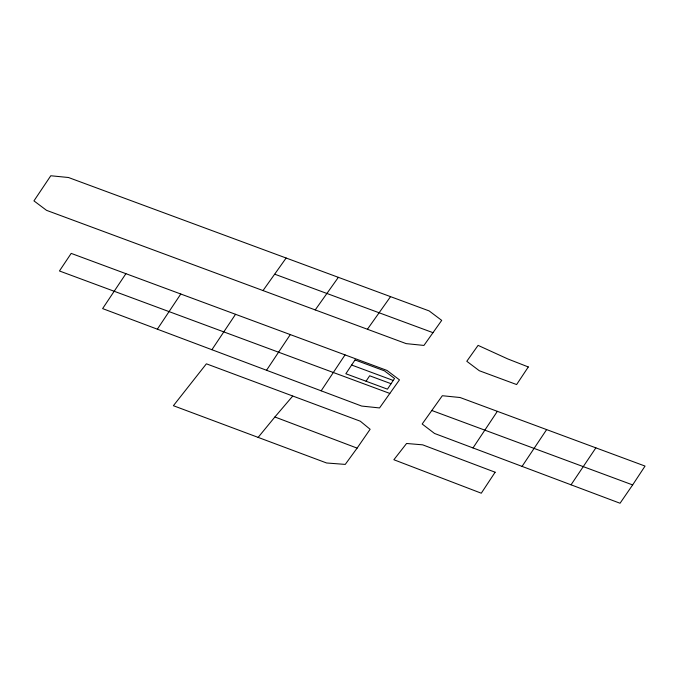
<?xml version="1.0" encoding="UTF-8"?>
<svg xmlns="http://www.w3.org/2000/svg" width="679" height="679" viewBox="0 0 679 679"><rect width="100%" height="100%" fill="white"/><g stroke="black" fill="none" stroke-linecap="round" stroke-linejoin="round"><path stroke-width="1.02" d="M632.641 484.925L645.05 466.074L460.082 397.521L442.326 395.721L422.177 424.019L434.535 433.465L620.046 503.241L632.641 484.925L431.776 410.481M125.912 273.679L102.622 308.597L361.669 406.059L379.544 407.943L399.464 379.875L386.971 370.428L71.193 253.394L59.446 270.972L389.822 393.438M180.784 294.015L157.341 329.188M290.289 334.594L266.533 370.267M321.167 390.815L345.042 354.879M473 447.936L497.351 411.338M235.537 314.309L211.907 349.71M366.049 381.225L369.665 375.784L391.079 383.711M546.629 429.603L522.066 466.388M571.039 484.814L595.873 447.843M357.112 448.123L370.123 429.264L360.311 421.209L206.391 363.817L173.391 405.702L326.591 462.985L345.255 464.402L357.112 448.123L274.885 416.982L258.105 437.429M263.019 290.57L286.139 258.02M338.363 277.329L315.226 309.921M390.552 296.638L367.415 329.256M432.99 332.676L441.706 320.378L429.162 310.923L68.477 177.508L50.781 175.759L33.95 200.874L46.528 210.337L406.186 343.625L423.942 345.433L432.99 332.676L274.91 274.257M274.885 416.982L292.691 396.112M351.637 365.03L393.243 380.452M495.127 472.219L481.284 493.209L393.871 459.734L406.568 443.48L422.669 444.838L495.127 472.219M528.304 366.957L516.617 384.552L479.298 370.726L466.796 361.279L478.084 345.373L507.782 358.936L528.304 366.957M355.024 359.946L345.849 373.739L387.454 389.16L394.55 378.483L384.458 370.853L355.024 359.946"/></g></svg>
